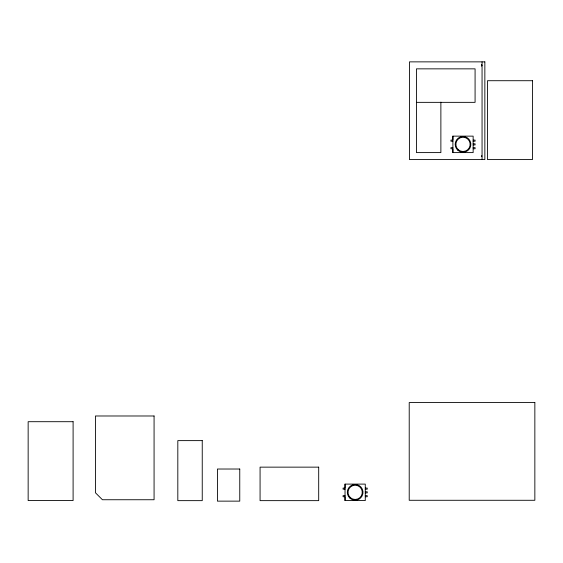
<?xml version="1.0" encoding="UTF-8"?>
<svg xmlns="http://www.w3.org/2000/svg" width="563" height="563" viewBox="0 0 563 563"><rect width="100%" height="100%" fill="white"/><g stroke="black" fill="none" stroke-linecap="round" stroke-linejoin="round"><path stroke-width="0.84" d="M345.035 500.577L345.035 484.103L365.274 484.103L365.274 500.577L345.035 500.577L345.035 496.735L343.078 496.735L343.078 495.623L345.035 495.623M452.891 152.601L452.891 136.133L473.138 136.133L473.138 152.601L452.891 152.601L452.898 148.766L450.942 148.766L450.942 147.647L452.898 147.647M416.451 102.353L475.081 102.353L475.081 68.848L416.451 68.848L416.451 152.601L440.878 152.601L440.878 102.149M473.138 140.103L475.088 140.103L475.088 141.222L473.138 141.222M452.898 141.222L450.942 141.222L450.942 140.103L452.898 140.103L452.891 136.133M473.138 143.811L475.088 143.811L475.088 144.923L473.138 144.923M473.138 147.647L475.088 147.647L475.088 148.766L473.138 148.766M365.274 488.079L367.231 488.079L367.231 489.191L365.274 489.191M345.035 489.191L343.078 489.191L343.078 488.079L345.035 488.079L345.035 484.103M365.274 491.78L367.231 491.78L367.231 492.899L365.274 492.899M365.274 495.623L367.231 495.623L367.231 496.735L365.274 496.735M482.055 61.867L482.055 159.582M481.703 155.55A2.097 2.097 0 0 1 481.703 156.634M481.703 64.886A2.097 2.097 0 0 1 481.703 65.97M481.703 64.815A2.097 2.097 0 0 1 481.703 65.899M484.849 61.867L409.47 61.867L409.47 159.582L484.849 159.582L484.849 61.867M532.45 80.713L487.502 80.713L487.502 159.582L532.45 159.582L532.45 80.713M534.85 402.566L409.217 402.566L409.217 500.282L534.85 500.282L534.85 402.566M154.072 415.987L95.443 415.987L95.443 492.766L102.424 499.74L154.072 499.74L154.072 415.987M73.099 421.701L28.15 421.701L28.15 500.57L73.099 500.57L73.099 421.701M202.244 440.625L177.817 440.625L177.817 500.648L202.244 500.648L202.244 440.625M318.693 467.142L260.071 467.142L260.071 500.641L318.693 500.641L318.693 467.142M239.761 469.021L217.424 469.021L217.424 501.133L239.761 501.133L239.761 469.021M457.972 150.377A7.847 7.847 0 0 0 470.745 145.733A7.847 7.847 0 0 0 460.33 136.992A7.847 7.847 0 0 0 457.972 150.377M458.437 149.821A7.122 7.122 0 0 0 470.028 145.606A7.122 7.122 0 0 0 460.583 137.675A7.122 7.122 0 0 0 458.437 149.821M350.109 498.346A7.847 7.847 0 0 0 362.882 493.702A7.847 7.847 0 0 0 352.473 484.961A7.847 7.847 0 0 0 350.109 498.346M350.573 497.791A7.122 7.122 0 0 0 362.164 493.575A7.122 7.122 0 0 0 352.719 485.651A7.122 7.122 0 0 0 350.573 497.791"/></g></svg>
